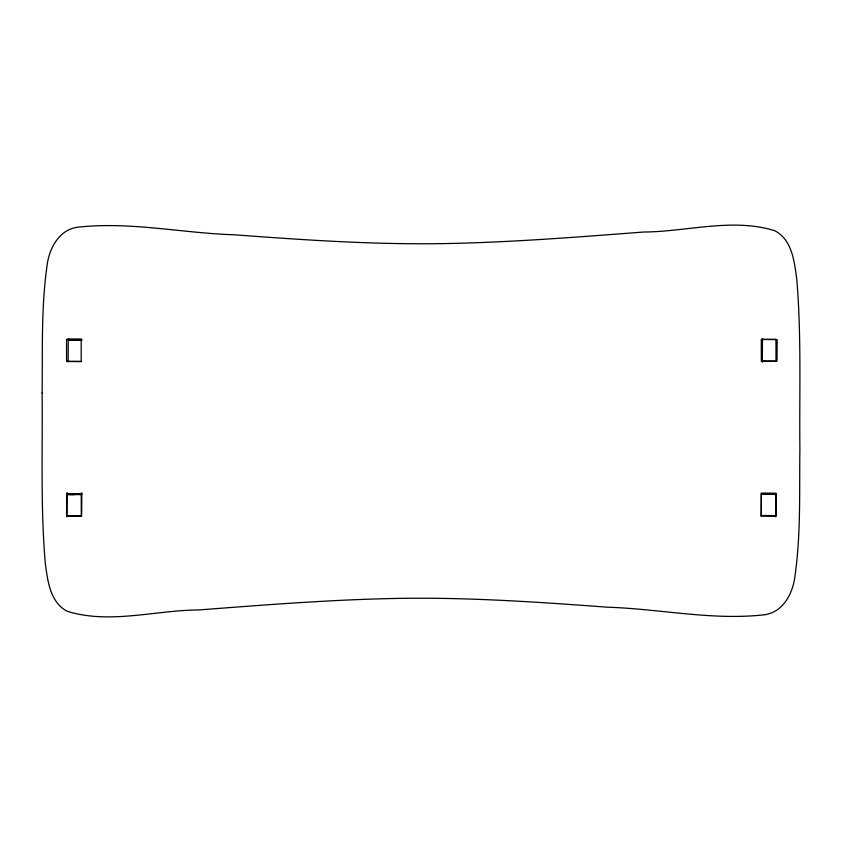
<?xml version="1.0" encoding="UTF-8"?>
<svg xmlns="http://www.w3.org/2000/svg" width="842" height="842" viewBox="0 0 842 842"><rect width="100%" height="100%" fill="white"/><g stroke="black" fill="none" stroke-linecap="round" stroke-linejoin="round"><path stroke-width="1.26" d="M66.96 516.809L67.139 492.57M68.118 361.913L68.286 338.894M81.811 492.675L81.632 516.135L66.96 516.02M761.179 516.441L761.347 493.075L776.019 493.18L775.84 516.788M762.326 362.113L762.505 338.379M762.494 339.505L777.166 339.61L777.008 361.123L762.336 361.018M68.286 339.252L81.737 339.347M68.286 339.905L81.727 340.01M68.286 340.136L81.727 340.126M68.118 361.534L81.569 361.639M761.347 493.991L776.008 494.212M67.128 493.591L81.8 493.707M67.128 494.507L81.79 494.622M67.128 494.622L74.454 494.675M761.179 515.504L775.85 515.609M761.179 515.609L775.85 515.725M42.111 393.109C42.71 449.681 40.469 506.421 45.247 562.856C47.605 580.201 49.815 602.24 67.255 611.281C109.723 624.49 155.223 610.197 198.554 609.966C264.956 604.903 331.39 599.588 398.003 598.409C467.984 597.22 537.88 602.019 607.619 607.208C659.17 608.829 710.774 620.386 762.357 614.997C783.081 613.565 793.448 592.768 795.206 574.318C800.942 532.786 799.3 490.697 799.889 448.891C799.29 392.319 801.531 335.579 796.753 279.144C794.395 261.799 792.185 239.76 774.745 230.719C732.277 217.51 686.777 231.803 643.446 232.034C577.044 237.097 510.61 242.412 443.997 243.591C374.016 244.78 304.12 239.981 234.381 234.792C182.83 233.171 131.226 221.614 79.643 227.003C58.919 228.435 48.552 249.232 46.794 267.682C41.058 309.214 42.7 351.303 42.111 393.109M81.211 339.326L66.55 339.326L66.55 361.334L81.211 361.334L81.211 339.326M775.966 339.326L761.305 339.326L761.305 361.334L775.966 361.334L775.966 339.326M81.264 493.801L66.602 493.801L66.602 515.799L81.264 515.799L81.264 493.801M775.956 493.801L761.284 493.801L761.284 515.799L775.956 515.799L775.956 493.801"/></g></svg>
